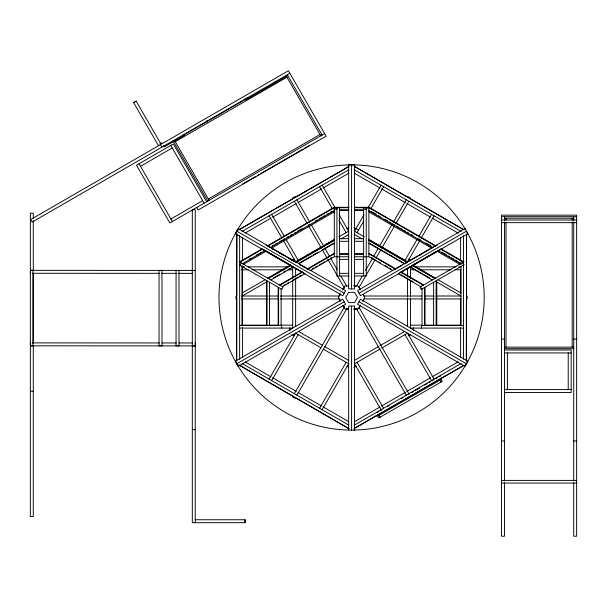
<?xml version="1.0" encoding="UTF-8"?>
<svg xmlns="http://www.w3.org/2000/svg" width="607" height="607" viewBox="0 0 607 607"><rect width="100%" height="100%" fill="white"/><g stroke="black" fill="none" stroke-linecap="round" stroke-linejoin="round"><path stroke-width="0.91" d="M195.257 342.963L195.249 345.899L30.358 345.815L30.358 342.887M30.35 273.287L30.35 270.35L32.998 270.327L32.998 345.815L30.358 345.815M348.813 207.708L334.29 207.708L334.29 209.248L336.931 209.248L336.931 207.723M363.608 207.723L363.608 209.248L366.241 209.248L366.241 207.723M236.586 360.634L236.745 298.12M236.753 296.231L236.912 233.718M466.259 361.233L466.419 298.72M466.426 296.831L466.586 234.317M239.993 265.206L241.313 262.922M269.098 379.117L295.624 333.167L320.868 347.743M363.995 214.757L354.518 231.168L364.291 236.813M367.781 208.193L381.044 185.218M271.64 380.581L298.166 334.632M357.053 232.633L363.692 221.145M370.794 208.838L383.586 186.683M340.072 294.41L338.304 297.483L340.072 300.548M342.735 289.812L344.943 285.973L348.486 285.973M294.342 393.693L344.609 306.626M356.499 286.034L362.204 276.147M365.528 270.403L372.637 258.089M373.548 256.511L378.32 248.233M379.701 245.85L392.008 224.522M393.435 222.063L406.288 199.794M296.884 395.157L346.673 308.917M359.033 287.498L374.701 260.373M376.082 257.975L380.862 249.697M381.811 248.058L394.611 225.887M395.969 223.528L408.83 201.258M360.444 305.154L358.229 308.986L353.805 308.986L357.341 308.978M362.66 301.315L364.875 297.483L363.1 294.41M319.586 408.268L346.119 362.318M405.006 260.32L416.85 239.803M418.747 236.518L431.531 214.37M420.939 286.284L420.719 286.679L398.313 273.742L398.533 273.347M322.127 409.733L348.653 363.783L323.41 349.207M419.862 240.448L407.54 261.784L381.841 246.943M421.281 237.99L434.073 215.834M432.305 279.986L409.892 267.05L410.12 266.655M409.892 267.05L412.646 265.206L435.28 278.272M436.782 245.501L437.01 245.107L435.394 246.04M460.667 263.613L438.254 250.668L438.482 250.274M377.22 412.532L378.836 411.599M380.445 410.666L382.053 409.733M387.683 406.478L389.292 405.544M401.364 398.564L402.972 397.631M407.798 394.838L409.406 393.905M411.819 392.509L413.428 391.583M415.036 390.65L419.862 387.858M424.695 385.066L427.108 383.67M428.717 382.736L430.325 381.803M431.934 380.877L433.542 379.944M435.955 378.548L437.564 377.615M439.172 376.681L440.894 375.945M376.021 416.015L441.995 377.85M158.533 145.741L133.616 102.575L136.15 101.111L160.605 143.464M133.654 102.651L136.196 101.187M161.864 142.713L159.96 143.813L161.902 147.175M289.835 73.31L32.11 222.116L30.638 219.575L288.371 70.776L326.111 136.15L198.223 209.984L196.759 207.45M183.534 135.111L245.926 99.093M274.652 82.499L276.299 81.55M184.604 135.171L164.285 146.902L163.549 145.634M287.688 75.655L245.41 100.064L244.674 98.797M175.271 141.659L286.914 77.203M140.505 166.303L172.236 147.979M170.916 218.983L202.655 200.659M208.36 198.967L320.003 134.511M324.646 133.608L169.846 222.981L136.499 165.225L173.314 143.973L206.661 201.729M242.747 183.944L255.79 176.409M257.421 175.469L259.052 174.528M260.684 173.587L303.075 149.11M304.706 148.169L309.6 145.346M292.521 198.102L295.063 196.638M239.166 229.727L349.124 166.242M242.087 231.426L348.934 169.74M245.22 233.005L271.018 218.11M272.649 217.169L296.262 203.535M298.029 202.51L321.505 188.959M323.136 188.018L348.934 173.124M240 262.163L262.391 249.219L264.918 250.668L242.504 263.613M334.29 207.723L267.604 246.207L267.376 245.812L334.29 207.184L334.29 256.753L310.078 270.73M249.325 259.143L250.941 258.21M256.602 254.948L258.218 254.014M259.834 253.073L261.458 252.14M272.346 245.858L273.977 244.917M275.608 243.976L277.232 243.035M279.683 241.624L281.314 240.675M282.938 239.735L284.569 238.794M287.02 237.383L288.644 236.442M290.275 235.501L292.718 234.09M294.349 233.149L295.981 232.208M297.612 231.267L302.506 228.444M308.204 225.151L309.836 224.211M315.541 220.918L317.173 219.977M319.616 218.566L321.247 217.625M322.878 216.676L324.51 215.735M326.953 214.324L328.584 213.383M330.216 212.442L331.847 211.502M270.13 247.664L334.29 210.614M243.073 264.546L266.17 251.207M271.45 248.157L334.29 211.881M292.073 260.449L294.387 259.113M346.961 228.763L348.501 227.868M320.868 247.208L295.624 261.784L283.31 240.448M323.41 245.744L334.814 239.158M338.881 236.813L348.653 231.168L339.176 214.757M242.276 292.923L265.092 279.751M267.535 278.34L290.351 265.168M295.624 262.118L334.29 239.803M267.892 278.272L290.525 265.206M334.29 239.94L295.746 262.186L295.973 262.581L334.29 240.463M268.347 278.53L290.753 265.593L293.28 267.05L270.866 279.986M242.276 295.973L266.814 281.8M273.355 278.029L280.115 274.121M283.993 271.883L285.631 270.942M288.082 269.523L289.82 268.522M291.352 267.634L292.991 266.693L294.312 267.452M298.561 263.476L301.307 261.89M301.838 261.579L304.547 260.016M304.813 259.864L311.846 255.805M313.318 254.955L318.235 252.117M322.825 249.462L324.464 248.521M324.874 248.278L329.798 245.44M330.109 245.258L332.932 243.627M341.278 238.817L348.653 234.552M299.312 263.567L334.29 243.369M334.29 253.316L307.332 268.878L307.559 269.273L334.29 253.84M283.826 285.358L285.427 284.433M287.028 283.515L288.628 282.589M293.431 279.812L298.234 277.042M299.835 276.117L301.436 275.199M312.294 268.924L313.925 267.983M315.557 267.042L317.18 266.101M319.631 264.69L321.255 263.749M322.886 262.808L324.517 261.867M326.961 260.456L328.584 259.515M330.216 258.574L331.847 257.634M282.452 286.679L304.858 273.742L304.631 273.347M394.937 269.402L402.221 265.198M406.523 262.71L433.254 247.277M405.309 263.673L406.569 262.945M419.794 255.312L421.41 254.379M236.707 363.798L344.161 301.762M359.01 293.189L466.464 231.146M400.984 271.936L403.435 270.517M405.074 269.576L409.975 266.746M412.426 265.327L421.41 260.145M423.041 259.197L428.762 255.896M430.393 254.955L432.025 254.014M433.656 253.066L436.107 251.655M413.724 264.644L438.322 250.448M398.313 273.742L440.781 249.219L463.187 262.156M353.896 309.433L355.429 308.553M464.044 261.663L420.059 287.058L421.372 289.342L464.211 264.614M354.518 360.399L378.753 346.407M379.967 345.702L404.611 331.475M380.217 348.942L354.518 363.783L381.044 409.733M381.841 348.008L407.54 333.167L434.073 379.117M353.896 367.523L356.21 366.188M408.784 335.838L410.324 334.95M354.518 421.668L380.035 406.933M381.666 405.992L405.279 392.357M406.91 391.416L430.386 377.865M432.154 376.841L458.194 361.802M354.04 425.325L461.085 363.525M354.048 428.709L464.363 365.012M377.729 416.045L441.198 379.405M438.254 250.668L440.781 249.219M348.448 430.037A132.599 132.599 0 0 1 236.92 230.872L292.786 198.815M295.252 197.404L348.646 166.758M354.526 428.193L377.524 414.991M440.781 378.692L463.786 365.49M463.687 261.867L441.008 248.824M334.29 207.306L348.813 207.306M354.359 207.306L368.881 207.306M354.359 207.708L368.881 207.708L435.56 246.207L435.788 245.812L368.881 207.184L368.881 256.753L393.093 270.73M339.563 209.855L348.813 209.946M354.359 209.855L363.608 209.946M339.563 210.257L348.813 210.257M354.359 210.257L363.608 210.257M501.526 216.691L576.65 216.691M504.463 218.224L573.721 218.224M501.526 220.007L576.65 220.007M501.526 222.648L576.65 222.648M339.563 238.688L348.813 238.688M354.359 238.688L363.608 238.688M339.563 241.32L348.813 241.32M354.359 241.32L363.608 241.32M339.563 253.802L348.813 253.802M354.359 253.802L363.608 253.802M339.563 254.204L348.813 254.204M354.359 254.204L363.608 254.204M334.29 256.753L348.813 256.753M354.359 256.753L368.881 256.753M339.563 259.386L348.813 259.386M354.359 259.386L363.608 259.386M241.533 266.86L244.378 266.86M248.164 266.86L287.961 266.86M415.211 266.86L455.956 266.86M458.793 266.86L460.69 266.86M241.533 269.789L248.164 269.789M251.958 269.789L284.167 269.789M287.961 269.789L292.695 269.789M410.476 269.789L415.211 269.789M419.953 269.789L451.213 269.789M455.007 269.789L460.69 269.789M192.32 270.411L195.249 270.411M30.35 270.35L176.584 270.418M178.473 270.426L192.624 270.426M32.239 273.287L159.603 273.347M161.492 273.347L176.584 273.355M178.473 273.355L192.624 273.362M339.563 273.34L348.813 273.34M354.359 273.34L363.608 273.34M348.813 275.98L336.931 275.98L336.931 207.306M354.359 275.98L366.241 275.98L366.241 207.306M353.798 285.965L358.229 285.973L360.444 289.812M241.533 296.011L267.247 296.011M268.886 296.011L278.613 296.011M280.404 296.011L339.222 296.011M363.95 296.011L421.819 296.011M424.559 296.011L434.142 296.011M435.925 296.011L460.69 296.011M241.533 298.94L267.247 298.94M268.886 298.94L278.613 298.94M280.404 298.94L339.222 298.94M363.95 298.94L421.819 298.94M424.559 298.94L434.142 298.94M435.925 298.94L460.69 298.94M346.711 308.978L348.486 308.978L344.943 308.986L343.167 305.913M241.533 325.155L267.118 325.155M269.007 325.155L278.484 325.155M280.381 325.155L292.695 325.155M410.476 325.155L421.842 325.155M424.688 325.155L434.164 325.155M436.054 325.155L460.69 325.155M239.636 325.451L281.686 325.451L281.686 328.091M463.536 325.451L421.478 325.451L421.478 328.091M239.636 328.091L292.695 328.091L292.695 298.416M463.536 328.091L410.476 328.091L410.476 298.416M501.526 339.078L504.463 339.078M573.721 339.078L576.65 339.078M32.254 342.887L159.246 342.947M162.084 342.947L176.303 342.955M179.141 342.955L192.411 342.963M192.32 345.899L195.249 345.899M504.463 347.143L573.721 347.143M504.463 348.684L573.721 348.684M504.463 349.996L571.157 349.996L571.157 392.509L504.463 392.509M504.463 352.933L571.157 352.933M504.463 389.573L571.157 389.573M30.358 391.249L33.286 391.249M192.32 429.604L195.249 429.604M501.526 440.948L504.463 440.948M573.721 440.948L576.65 440.948M501.526 480.41L576.65 480.41M501.526 483.051L576.65 483.051M195.249 519.751L245.084 519.751L245.084 522.688L192.32 522.688L192.32 209.741L195.249 209.741L195.249 522.688M246.434 98.114L248.104 98.509L247.368 97.241M408.109 196.638L410.651 198.102M354.048 166.242L464.006 229.727M354.04 169.626L461.085 231.426M354.238 173.124L380.035 188.018M381.666 188.959L405.279 202.594M406.91 203.535L430.386 217.086M432.154 218.11L458.194 233.149M371.325 211.502L376.219 214.324M378.662 215.735L380.293 216.676M385.179 219.506L387.63 220.918M389.262 221.858L390.885 222.799M392.517 223.74L394.96 225.151M396.591 226.092L398.222 227.033M399.854 227.974L402.297 229.385M403.928 230.326L405.559 231.267M407.191 232.208L408.822 233.149M411.265 234.56L412.897 235.501M418.602 238.794L420.234 239.735M425.932 243.035L430.826 245.858M441.714 252.14L446.57 254.948M448.186 255.881L449.802 256.814M451.418 257.747L453.846 259.143M455.462 260.077L457.079 261.01M458.695 261.951L460.311 262.884M368.881 210.614L433.041 247.664M368.881 211.881L431.721 248.157M437.002 251.207L460.098 264.546M353.896 227.428L358.525 230.099M408.784 259.113L410.324 260.001M368.358 239.158L380.217 246.01M368.881 239.803L407.54 262.118M412.821 265.168L435.636 278.34M438.079 279.751L460.895 292.923M368.881 239.94L407.426 262.186L407.198 262.581L368.881 240.463M412.419 265.593L434.824 278.53M354.518 234.552L361.893 238.817M369.276 243.073L380.346 249.462M380.779 249.72L382.471 250.691M384.026 251.586L387.714 253.718M388.214 254.007L390.984 255.608M391.325 255.805L397.236 259.212M398.624 260.016L403.488 262.823M410.18 266.693L415.089 269.523M416.584 270.388L419.179 271.883M419.816 272.255L422.449 273.772M423.861 274.592L426.539 276.139M427.1 276.458L429.809 278.029M436.357 281.8L460.895 295.973M368.881 243.369L404.679 264.037M368.881 253.316L395.84 268.878L395.612 269.273L368.881 253.84M371.325 257.634L376.211 260.456M378.654 261.867L380.286 262.808M385.172 265.631L387.615 267.042M389.246 267.983L390.878 268.924M400.939 274.736L406.538 277.968M408.139 278.894L409.74 279.812M411.341 280.738L412.942 281.663M353.896 285.518L355.429 286.405M271.541 248.21L296.648 262.71M299.334 264.265L302.574 266.132M304.19 267.065L308.235 269.402M268.006 246.434L269.629 247.375M271.246 248.309L272.862 249.242M278.53 252.512L280.146 253.445M281.762 254.379L284.19 255.782M289.046 258.582L293.902 261.382M299.562 264.652L301.178 265.593M302.802 266.526L304.418 267.459M306.846 268.863L308.462 269.796M236.707 231.146L344.161 293.189M359.01 301.762L466.464 363.798M264.614 250.243L280.13 259.197M281.762 260.145L287.483 263.446M289.114 264.386L290.745 265.327M293.196 266.746L294.835 267.687M296.466 268.628L298.098 269.576M299.737 270.517L302.18 271.936M264.849 250.448L278.917 258.567M280.54 259.5L282.156 260.441M283.78 261.374L289.448 264.644M304.858 273.742L262.163 248.824L239.53 261.89L283.112 287.058L281.792 289.342L239.636 265.001M342.386 305.45L343.919 306.338M298.561 331.475L322.393 345.231M324.821 346.635L348.653 360.399M292.073 334.503L294.387 335.838M346.961 366.188L348.501 367.083M245.22 361.947L271.018 376.841M272.649 377.782L296.262 391.416M298.029 392.433L321.505 405.992M323.136 406.933L348.653 421.668M242.087 363.525L348.934 425.211M238.809 365.012L349.124 428.709M292.521 396.849L295.063 398.313M354.389 166.303L408.443 197.7M410.082 198.648L463.316 229.575M239.037 364.906L293.09 396.303M294.729 397.251L348.782 428.648M462.367 262.626L463.687 264.918M420.401 286.861L421.721 289.144M287.301 74.782L322.112 135.073M286.147 75.867L320.777 135.847M440.758 378.639L442.298 381.31L378.829 417.95L377.288 415.287M439.87 380.172L440.963 382.076M322.127 185.218L335.39 208.193M319.586 186.683L332.378 208.838M333.797 211.297L334.745 212.943M339.01 220.326L346.119 232.633M405.006 334.632L431.531 380.581M296.884 199.794L309.737 222.063M311.573 225.243L323.903 246.594M324.851 248.233L329.624 256.511M330.534 258.089L337.173 269.576M340.967 276.147L346.673 286.034M359.033 307.445L408.83 393.693M294.342 201.258L307.142 223.429M308.561 225.887L321.361 248.058M322.309 249.697L327.09 257.975M328 259.553L344.609 288.325M356.499 308.917L406.288 395.157M271.64 214.37L284.425 236.518M286.322 239.803L298.166 260.32M357.053 362.318L383.586 408.268M269.098 215.834L281.891 237.99M379.064 415.279L380.164 417.184M293.052 266.655L293.28 267.05M206.63 120.755L207.366 122.03M266.162 245.107L266.39 245.501M264.69 250.274L264.918 250.668M174.505 140.323L209.134 200.302M173.17 141.09L207.799 201.069M170.772 145.437L204.119 203.193M139.041 163.761L172.388 221.517M573.721 216.691L573.721 220.455M573.721 222.018L573.721 480.569M573.721 482.459L573.721 536.224L576.65 536.224L576.65 215.151L501.526 215.151L501.526 536.224L504.463 536.224L504.463 482.459M572.181 218.224L572.181 220.121M572.181 222.018L572.181 347.143M568.22 352.933L568.22 389.573M507.391 352.933L507.391 389.573M506.003 218.224L506.003 220.121M506.003 222.018L506.003 347.143M504.463 216.691L504.463 220.455M504.463 222.018L504.463 480.698M467.178 296.011L467.178 298.94M466.464 233.991L466.464 360.96M463.536 235.675L463.536 359.276M460.895 262.907L460.895 264.796M461.017 266.458L461.017 325.451M460.599 237.314L460.599 260.327M460.599 269.265L460.599 293.204M460.599 298.416L460.599 325.686M460.599 327.727L460.599 357.637M436.714 282.012L436.714 325.451M436.6 280.555L436.6 325.451M436.145 280.821L436.145 325.451M433.618 282.27L433.618 325.451M425.014 287.248L425.014 325.451M424.559 287.506L424.559 325.451M422.032 288.962L422.032 325.451M413.405 327.826L413.405 330.496M410.476 266.86L410.476 278.143M410.476 280.024L410.476 296.535M407.54 268.552L407.54 276.124M407.54 278.021L407.54 296.535M407.54 297.946L407.54 326.399M363.608 207.306L363.608 275.98M351.582 164.823L351.582 288.902M351.582 306.049L351.582 430.128M340.087 293.492L340.087 295.268M340.087 299.691L340.087 301.467M339.563 207.306L339.563 275.98M295.624 268.552L295.624 276.124M295.624 278.021L295.624 296.535M295.624 297.946L295.624 326.399M292.695 266.86L292.695 278.143M292.695 280.024L292.695 296.535M289.767 264.455L289.767 266.23M289.767 327.826L289.767 330.496M281.14 288.962L281.14 325.451M278.613 287.506L278.613 325.451M278.158 287.248L278.158 325.451M269.546 282.27L269.546 325.451M267.027 280.821L267.027 325.451M266.572 280.555L266.572 325.451M266.458 282.012L266.458 325.451M245 519.751L245 522.688M242.572 237.314L242.572 260.327M242.572 269.265L242.572 293.204M242.572 298.416L242.572 325.686M242.572 327.727L242.572 357.637M242.276 265.745L242.276 325.451M242.155 266.458L242.155 325.451M239.636 235.675L239.636 359.276M236.707 233.991L236.707 360.96M235.994 296.011L235.994 298.94M33.286 218.118L33.286 213.156L30.358 213.156L30.358 516.572L33.286 516.572L33.286 345.929M33.286 220.538L33.286 270.472M33.286 273.287L33.286 343.092M466.593 231.472A132.599 132.599 0 0 1 354.025 430.052M236.92 230.872A132.599 132.599 0 0 1 465.182 229.067M238.172 228.611L235.243 233.687L342.697 295.723L345.626 290.647L238.172 228.611M348.63 292.354L345.664 297.483L348.63 302.612L354.549 302.612L357.515 297.483L354.549 292.354L348.63 292.354M360.475 299.221L357.546 304.304L465 366.34L467.929 361.264L360.475 299.221M401.06 271.89L400.832 272.285L423.238 285.222L423.466 284.827L401.06 271.89M302.111 271.89L279.706 284.827L279.933 285.222L302.339 272.285L302.111 271.89M342.697 299.221L235.243 361.264L238.172 366.34L345.626 304.304L342.697 299.221M465 228.611L357.546 290.647L360.475 295.723L467.929 233.687L465 228.611M354.518 164.823L348.653 164.823L348.653 288.902L354.518 288.902L354.518 164.823M161.978 270.388L159.049 270.388L159.049 345.876L161.978 345.876L161.978 270.388M178.982 270.396L176.053 270.396L176.053 345.884L178.982 345.884L178.982 270.396M354.518 306.049L348.653 306.049L348.653 430.128L354.518 430.128L354.518 306.049"/></g></svg>
